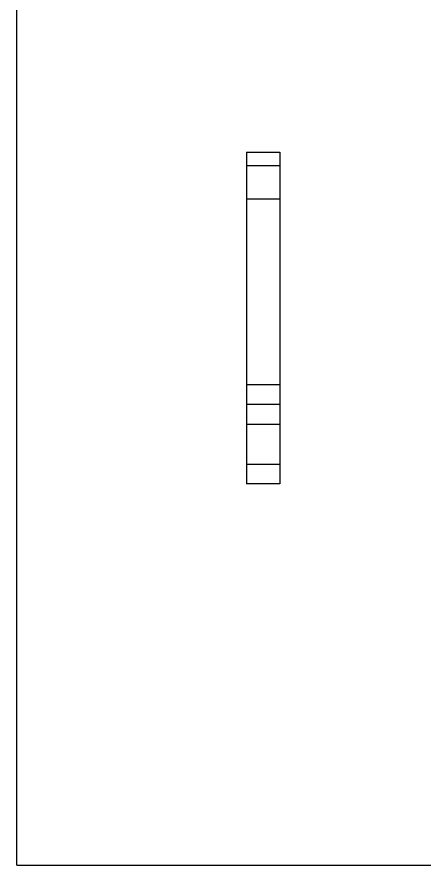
# Model space of a CAD drawing. Header units: millimetres. Extents: x 0 to 297, y 0 to 210.
# Drawn here: x 0 to 61.3, y 0 to 127.8 of the extents above; entities that cross this region are included whole.
import ezdxf

# ---------------------------------------------------------------- set-up
doc = ezdxf.new("R2010")
doc.units = ezdxf.units.MM
doc.header["$LTSCALE"] = 0.64311
doc.header["$MEASUREMENT"] = 0
doc.layers.get('0').update_dxf_attribs({"linetype": 'CONTINUOUS'})

msp = doc.modelspace()

# ---------------------------------------------------------------- linework, layer by layer
at = {"color": 7, "linetype": 'Continuous'}
for p, q in [((0, 0), (0, 210)), ((34.555, 107.431), (34.556, 57.431)), ((34.555, 107.431), (39.555, 107.431)), ((39.555, 107.431), (39.556, 57.431)), ((34.555, 105.431), (39.555, 105.431)), ((34.555, 100.431), (39.555, 100.431)), ((34.556, 72.431), (39.556, 72.431)), ((39.556, 69.431), (34.556, 69.431)), ((34.556, 66.431), (39.556, 66.431)), ((34.557, 60.431), (39.557, 60.431)), ((39.557, 57.431), (34.557, 57.431)), ((0, 0), (297, 0))]:
    msp.add_line(p, q, dxfattribs=at)

doc.saveas('drawing.dxf')
